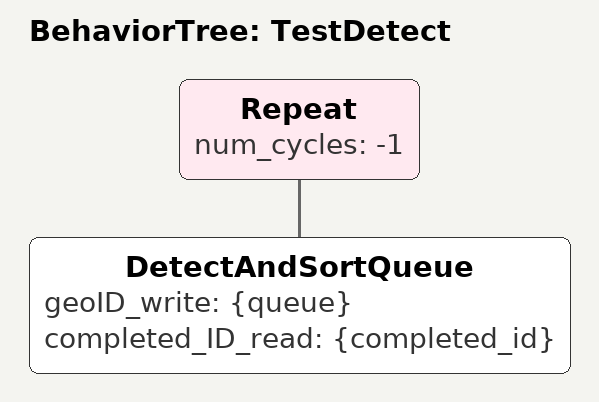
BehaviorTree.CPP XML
<root BTCPP_format = "4">
    <BehaviorTree ID="TestDetect">
        <Repeat num_cycles = "-1">
            <DetectAndSortQueue geoID_write="{queue}" completed_ID_read="{completed_id}"/>
        </Repeat>
    </BehaviorTree>
</root>
